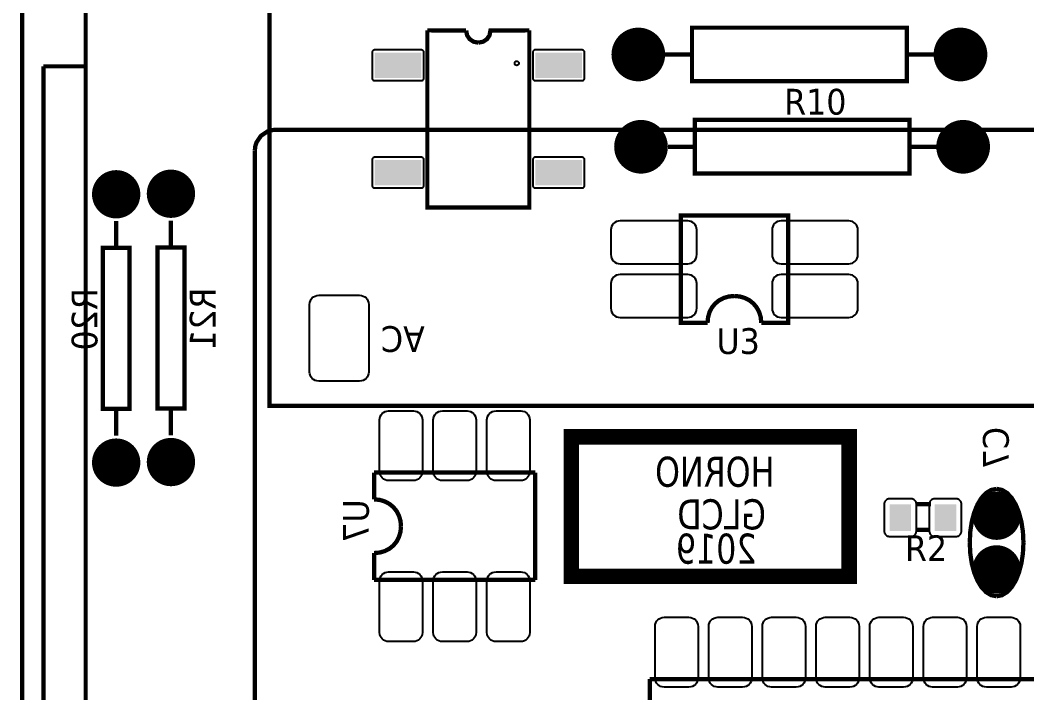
# Model space of a CAD drawing. Header units: millimetres. Extents: x 123.5 to 144.3, y 105.4 to 121.6.
# Drawn here: x 129.326 to 132.627, y 111.496 to 113.703 of the extents above; entities that cross this region are included whole.
import ezdxf

# ---------------------------------------------------------------- set-up
doc = ezdxf.new("R2010")
doc.units = ezdxf.units.MM
doc.layers.add('DESC', color=250, linetype='Continuous')
doc.styles.get("Standard").update_dxf_attribs({"font": 'tahoma.ttf'})

# ---------------------------------------------------------------- blocks, each defined once
blk = doc.blocks.new('RPAD')
blk.add_trace([(-0.5, -0.5), (-0.5, 0.5), (0.5, -0.5), (0.5, 0.5)])
blk = doc.blocks.new('EPAD')
at = {"const_width": 0.5}
blk.add_lwpolyline([(-0.25, 0, 1), (0.25, 0, 1)], format="xyb", close=True, dxfattribs=at)
blk = doc.blocks.new('HornoCardV2')
for points, const_width in [([(147.9324, 109.91), (147.9324, 112.6659)], 0.008), ([(147.9324, 109.91), (147.9324, 112.6659)], 0.008), ([(147.9324, 109.91), (147.9324, 112.6659)], 0.008), ([(150.4557, 111.5411), (148.3927, 111.5411), (148.3927, 112.612), (150.4557, 112.612), (150.4557, 111.5411)], 0.008), ([(150.4557, 111.5411), (148.3927, 111.5411), (148.3927, 112.612), (150.4557, 112.612), (150.4557, 111.5411)], 0.008), ([(150.4557, 111.5411), (148.3927, 111.5411), (148.3927, 112.612), (150.4557, 112.612), (150.4557, 111.5411)], 0.008), ([(148.0505, 112.3411), (148.0505, 110.2348)], 0.008), ([(148.0505, 112.3411), (148.0505, 110.2348)], 0.008), ([(148.0505, 112.3411), (148.0505, 110.2348)], 0.008), ([(148.7591, 112.2405), (148.6868, 112.2409)], 0.008), ([(148.6868, 112.2409), (148.6868, 111.9109), (148.8768, 111.9109), (148.8768, 112.2409)], 0.008), ([(148.7591, 112.2405), (148.6868, 112.2409)], 0.008), ([(148.6868, 112.2409), (148.6868, 111.9109), (148.8768, 111.9109), (148.8768, 112.2409)], 0.008), ([(148.7591, 112.2405), (148.6868, 112.2409)], 0.008), ([(148.6868, 112.2409), (148.6868, 111.9109), (148.8768, 111.9109), (148.8768, 112.2409)], 0.008), ([(148.7591, 112.2405), (148.7609, 112.2316), (148.7657, 112.2245), (148.7729, 112.2197), (148.7818, 112.2179)], 0.008), ([(148.7591, 112.2405), (148.7609, 112.2316), (148.7657, 112.2245), (148.7729, 112.2197), (148.7818, 112.2179)], 0.008), ([(148.7591, 112.2405), (148.7609, 112.2316), (148.7657, 112.2245), (148.7729, 112.2197), (148.7818, 112.2179)], 0.008), ([(148.8768, 112.2409), (148.8044, 112.2405), (148.8027, 112.2316), (148.7979, 112.2245), (148.7907, 112.2197), (148.7818, 112.2179)], 0.008), ([(148.8768, 112.2409), (148.8044, 112.2405), (148.8027, 112.2316), (148.7979, 112.2245), (148.7907, 112.2197), (148.7818, 112.2179)], 0.008), ([(148.8768, 112.2409), (148.8044, 112.2405), (148.8027, 112.2316), (148.7979, 112.2245), (148.7907, 112.2197), (148.7818, 112.2179)], 0.008), ([(149.5798, 112.1459), (149.1798, 112.1459), (149.1798, 112.2459), (149.5798, 112.2459), (149.5798, 112.1459)], 0.008), ([(149.5798, 112.1459), (149.1798, 112.1459), (149.1798, 112.2459), (149.5798, 112.2459), (149.5798, 112.1459)], 0.008), ([(149.5798, 112.1459), (149.1798, 112.1459), (149.1798, 112.2459), (149.5798, 112.2459), (149.5798, 112.1459)], 0.008), ([(149.1298, 112.1959), (149.1798, 112.1959)], 0.008), ([(149.1298, 112.1959), (149.1798, 112.1959)], 0.008), ([(149.1298, 112.1959), (149.1798, 112.1959)], 0.008), ([(149.5798, 112.1959), (149.6298, 112.1959)], 0.008), ([(149.5798, 112.1959), (149.6298, 112.1959)], 0.008), ([(149.5798, 112.1959), (149.6298, 112.1959)], 0.008), ([(147.9718, 112.1738), (148.0505, 112.1738)], 0.008), ([(147.9718, 110.4022), (147.9718, 112.1738)], 0.008), ([(147.9718, 112.1738), (148.0505, 112.1738)], 0.008), ([(147.9718, 110.4022), (147.9718, 112.1738)], 0.008), ([(147.9718, 112.1738), (148.0505, 112.1738)], 0.008), ([(147.9718, 110.4022), (147.9718, 112.1738)], 0.008), ([(149.5848, 111.9739), (149.1848, 111.9739), (149.1848, 112.0739), (149.5848, 112.0739), (149.5848, 111.9739)], 0.008), ([(149.5848, 111.9739), (149.1848, 111.9739), (149.1848, 112.0739), (149.5848, 112.0739), (149.5848, 111.9739)], 0.008), ([(149.5848, 111.9739), (149.1848, 111.9739), (149.1848, 112.0739), (149.5848, 112.0739), (149.5848, 111.9739)], 0.008), ([(148.3655, 112.0163), (148.3663, 112.0244), (148.3685, 112.0318), (148.3769, 112.0443), (148.3894, 112.0527), (148.3968, 112.0549), (148.4049, 112.0557), (151.1214, 112.0557)], 0.008), ([(148.3655, 112.0163), (148.3663, 112.0244), (148.3685, 112.0318), (148.3769, 112.0443), (148.3894, 112.0527), (148.3968, 112.0549), (148.4049, 112.0557), (151.1214, 112.0557)], 0.008), ([(148.3655, 112.0163), (148.3663, 112.0244), (148.3685, 112.0318), (148.3769, 112.0443), (148.3894, 112.0527), (148.3968, 112.0549), (148.4049, 112.0557), (151.1214, 112.0557)], 0.008), ([(148.3655, 110.5596), (148.3655, 112.0163)], 0.008), ([(148.3655, 110.5596), (148.3655, 112.0163)], 0.008), ([(148.3655, 110.5596), (148.3655, 112.0163)], 0.008), ([(149.1848, 112.0239), (149.1348, 112.0239)], 0.008), ([(149.1848, 112.0239), (149.1348, 112.0239)], 0.008), ([(149.1848, 112.0239), (149.1348, 112.0239)], 0.008), ([(149.6348, 112.0239), (149.5848, 112.0239)], 0.008), ([(149.6348, 112.0239), (149.5848, 112.0239)], 0.008), ([(149.6348, 112.0239), (149.5848, 112.0239)], 0.008), ([(148.1073, 111.8354), (148.1073, 111.8854)], 0.008), ([(148.1073, 111.8354), (148.1073, 111.8854)], 0.008), ([(148.1073, 111.8354), (148.1073, 111.8854)], 0.008), ([(148.2093, 111.8864), (148.2093, 111.8364)], 0.008), ([(148.2093, 111.8864), (148.2093, 111.8364)], 0.008), ([(148.2093, 111.8864), (148.2093, 111.8364)], 0.008), ([(149.3088, 111.6959), (149.3588, 111.6959), (149.3588, 111.8959), (149.1588, 111.8959), (149.1588, 111.6959), (149.2088, 111.6959)], 0.008), ([(149.3088, 111.6959), (149.3588, 111.6959), (149.3588, 111.8959), (149.1588, 111.8959), (149.1588, 111.6959), (149.2088, 111.6959)], 0.008), ([(149.3088, 111.6959), (149.3588, 111.6959), (149.3588, 111.8959), (149.1588, 111.8959), (149.1588, 111.6959), (149.2088, 111.6959)], 0.008), ([(148.1323, 111.5354), (148.0823, 111.5354), (148.0823, 111.8354), (148.1323, 111.8354), (148.1323, 111.5354)], 0.008), ([(148.1323, 111.5354), (148.0823, 111.5354), (148.0823, 111.8354), (148.1323, 111.8354), (148.1323, 111.5354)], 0.008), ([(148.1323, 111.5354), (148.0823, 111.5354), (148.0823, 111.8354), (148.1323, 111.8354), (148.1323, 111.5354)], 0.008), ([(148.2343, 111.5364), (148.1843, 111.5364), (148.1843, 111.8364), (148.2343, 111.8364), (148.2343, 111.5364)], 0.008), ([(148.2343, 111.5364), (148.1843, 111.5364), (148.1843, 111.8364), (148.2343, 111.8364), (148.2343, 111.5364)], 0.008), ([(148.2343, 111.5364), (148.1843, 111.5364), (148.1843, 111.8364), (148.2343, 111.8364), (148.2343, 111.5364)], 0.008), ([(149.2588, 111.7459), (149.2483, 111.7449), (149.2387, 111.7421), (149.2302, 111.7377), (149.2229, 111.7317), (149.2169, 111.7244), (149.2125, 111.7159), (149.2097, 111.7063), (149.2088, 111.6959)], 0.008), ([(149.2588, 111.7459), (149.2483, 111.7449), (149.2387, 111.7421), (149.2302, 111.7377), (149.2229, 111.7317), (149.2169, 111.7244), (149.2125, 111.7159), (149.2097, 111.7063), (149.2088, 111.6959)], 0.008), ([(149.2588, 111.7459), (149.2483, 111.7449), (149.2387, 111.7421), (149.2302, 111.7377), (149.2229, 111.7317), (149.2169, 111.7244), (149.2125, 111.7159), (149.2097, 111.7063), (149.2088, 111.6959)], 0.008), ([(149.2588, 111.7459), (149.2689, 111.7449), (149.2784, 111.7421), (149.2869, 111.7377), (149.2943, 111.7317), (149.3003, 111.7244), (149.3049, 111.7159), (149.3078, 111.7063), (149.3088, 111.6959)], 0.008), ([(149.2588, 111.7459), (149.2689, 111.7449), (149.2784, 111.7421), (149.2869, 111.7377), (149.2943, 111.7317), (149.3003, 111.7244), (149.3049, 111.7159), (149.3078, 111.7063), (149.3088, 111.6959)], 0.008), ([(149.2588, 111.7459), (149.2689, 111.7449), (149.2784, 111.7421), (149.2869, 111.7377), (149.2943, 111.7317), (149.3003, 111.7244), (149.3049, 111.7159), (149.3078, 111.7063), (149.3088, 111.6959)], 0.008), ([(148.1073, 111.4854), (148.1073, 111.5354)], 0.008), ([(148.1073, 111.4854), (148.1073, 111.5354)], 0.008), ([(148.1073, 111.4854), (148.1073, 111.5354)], 0.008), ([(148.2093, 111.5364), (148.2093, 111.4864)], 0.008), ([(148.2093, 111.5364), (148.2093, 111.4864)], 0.008), ([(148.2093, 111.5364), (148.2093, 111.4864)], 0.008), ([(149.4723, 111.2234), (148.9551, 111.2234), (148.9551, 111.4833), (149.4723, 111.4833), (149.4723, 111.2234)], 0.029), ([(149.4723, 111.2234), (148.9551, 111.2234), (148.9551, 111.4833), (149.4723, 111.4833), (149.4723, 111.2234)], 0.029), ([(149.4723, 111.2234), (148.9551, 111.2234), (148.9551, 111.4833), (149.4723, 111.4833), (149.4723, 111.2234)], 0.029), ([(148.5878, 111.3669), (148.5878, 111.4169)], 0.008), ([(148.5878, 111.4169), (148.8878, 111.4169)], 0.008), ([(148.5878, 111.3669), (148.5878, 111.4169)], 0.008), ([(148.5878, 111.4169), (148.8878, 111.4169)], 0.008), ([(148.5878, 111.3669), (148.5878, 111.4169)], 0.008), ([(148.5878, 111.4169), (148.8878, 111.4169)], 0.008), ([(148.8878, 111.2169), (148.8878, 111.4169)], 0.008), ([(148.8878, 111.2169), (148.8878, 111.4169)], 0.008), ([(148.8878, 111.2169), (148.8878, 111.4169)], 0.008), ([(149.7471, 111.3864), (149.7369, 111.3844), (149.7274, 111.3787), (149.7189, 111.3695), (149.7116, 111.3574), (149.7055, 111.3427), (149.7009, 111.3257), (149.6981, 111.3068), (149.6971, 111.2864)], 0.008), ([(149.7471, 111.3864), (149.7369, 111.3844), (149.7274, 111.3787), (149.7189, 111.3695), (149.7116, 111.3574), (149.7055, 111.3427), (149.7009, 111.3257), (149.6981, 111.3068), (149.6971, 111.2864)], 0.008), ([(149.7471, 111.3864), (149.7369, 111.3844), (149.7274, 111.3787), (149.7189, 111.3695), (149.7116, 111.3574), (149.7055, 111.3427), (149.7009, 111.3257), (149.6981, 111.3068), (149.6971, 111.2864)], 0.008), ([(149.7471, 111.3864), (149.7572, 111.3844), (149.7667, 111.3787), (149.7752, 111.3695), (149.7826, 111.3574), (149.7886, 111.3427), (149.7932, 111.3257), (149.7961, 111.3068), (149.7971, 111.2864)], 0.008), ([(149.7471, 111.3864), (149.7572, 111.3844), (149.7667, 111.3787), (149.7752, 111.3695), (149.7826, 111.3574), (149.7886, 111.3427), (149.7932, 111.3257), (149.7961, 111.3068), (149.7971, 111.2864)], 0.008), ([(149.7471, 111.3864), (149.7572, 111.3844), (149.7667, 111.3787), (149.7752, 111.3695), (149.7826, 111.3574), (149.7886, 111.3427), (149.7932, 111.3257), (149.7961, 111.3068), (149.7971, 111.2864)], 0.008), ([(148.6378, 111.3169), (148.6368, 111.3271), (148.634, 111.3365), (148.6296, 111.345), (148.6236, 111.3524), (148.6163, 111.3584), (148.6078, 111.363), (148.5982, 111.3659), (148.5878, 111.3669)], 0.008), ([(148.6378, 111.3169), (148.6368, 111.3271), (148.634, 111.3365), (148.6296, 111.345), (148.6236, 111.3524), (148.6163, 111.3584), (148.6078, 111.363), (148.5982, 111.3659), (148.5878, 111.3669)], 0.008), ([(148.6378, 111.3169), (148.6368, 111.3271), (148.634, 111.3365), (148.6296, 111.345), (148.6236, 111.3524), (148.6163, 111.3584), (148.6078, 111.363), (148.5982, 111.3659), (148.5878, 111.3669)], 0.008), ([(149.5968, 111.3579), (149.6248, 111.3579)], 0.008), ([(149.5968, 111.3579), (149.6248, 111.3579)], 0.008), ([(149.5968, 111.3579), (149.6248, 111.3579)], 0.008), ([(148.6378, 111.3169), (148.6368, 111.3064), (148.634, 111.2968), (148.6296, 111.2883), (148.6236, 111.281), (148.6163, 111.275), (148.6078, 111.2706), (148.5982, 111.2678), (148.5878, 111.2669)], 0.008), ([(148.6378, 111.3169), (148.6368, 111.3064), (148.634, 111.2968), (148.6296, 111.2883), (148.6236, 111.281), (148.6163, 111.275), (148.6078, 111.2706), (148.5982, 111.2678), (148.5878, 111.2669)], 0.008), ([(148.6378, 111.3169), (148.6368, 111.3064), (148.634, 111.2968), (148.6296, 111.2883), (148.6236, 111.281), (148.6163, 111.275), (148.6078, 111.2706), (148.5982, 111.2678), (148.5878, 111.2669)], 0.008), ([(149.5968, 111.3099), (149.6238, 111.3099)], 0.008), ([(149.5968, 111.3099), (149.6238, 111.3099)], 0.008), ([(149.5968, 111.3099), (149.6238, 111.3099)], 0.008), ([(149.7471, 111.1864), (149.7369, 111.1884), (149.7274, 111.1942), (149.7189, 111.2033), (149.7116, 111.2154), (149.7055, 111.2302), (149.7009, 111.2472), (149.6981, 111.266), (149.6971, 111.2864)], 0.008), ([(149.7471, 111.1864), (149.7369, 111.1884), (149.7274, 111.1942), (149.7189, 111.2033), (149.7116, 111.2154), (149.7055, 111.2302), (149.7009, 111.2472), (149.6981, 111.266), (149.6971, 111.2864)], 0.008), ([(149.7471, 111.1864), (149.7369, 111.1884), (149.7274, 111.1942), (149.7189, 111.2033), (149.7116, 111.2154), (149.7055, 111.2302), (149.7009, 111.2472), (149.6981, 111.266), (149.6971, 111.2864)], 0.008), ([(149.7471, 111.1864), (149.7572, 111.1884), (149.7667, 111.1942), (149.7752, 111.2033), (149.7826, 111.2154), (149.7886, 111.2302), (149.7932, 111.2472), (149.7961, 111.266), (149.7971, 111.2864)], 0.008), ([(149.7471, 111.1864), (149.7572, 111.1884), (149.7667, 111.1942), (149.7752, 111.2033), (149.7826, 111.2154), (149.7886, 111.2302), (149.7932, 111.2472), (149.7961, 111.266), (149.7971, 111.2864)], 0.008), ([(149.7471, 111.1864), (149.7572, 111.1884), (149.7667, 111.1942), (149.7752, 111.2033), (149.7826, 111.2154), (149.7886, 111.2302), (149.7932, 111.2472), (149.7961, 111.266), (149.7971, 111.2864)], 0.008), ([(148.5878, 111.2169), (148.5878, 111.2669)], 0.008), ([(148.5878, 111.2169), (148.5878, 111.2669)], 0.008), ([(148.5878, 111.2169), (148.5878, 111.2669)], 0.008), ([(148.5878, 111.2169), (148.8878, 111.2169)], 0.008), ([(148.5878, 111.2169), (148.8878, 111.2169)], 0.008), ([(148.5878, 111.2169), (148.8878, 111.2169)], 0.008), ([(149.101, 110.5321), (149.101, 111.0321)], 0.008), ([(151.101, 111.0321), (149.101, 111.0321)], 0.008), ([(149.101, 110.5321), (149.101, 111.0321)], 0.008), ([(151.101, 111.0321), (149.101, 111.0321)], 0.008), ([(149.101, 110.5321), (149.101, 111.0321)], 0.008), ([(151.101, 111.0321), (149.101, 111.0321)], 0.008)]:
    blk.add_lwpolyline(points, dxfattribs=dict(const_width=const_width))
for points in [[(148.5838, 112.1995), (148.5838, 112.1522), (148.5839, 112.1512), (148.5842, 112.1503), (148.5847, 112.1494), (148.5853, 112.1487), (148.586, 112.1481), (148.5869, 112.1476), (148.5878, 112.1473), (148.5888, 112.1472), (148.6755, 112.1472), (148.6765, 112.1473), (148.6774, 112.1476), (148.6783, 112.1481), (148.679, 112.1487), (148.6796, 112.1494), (148.6801, 112.1503), (148.6804, 112.1512), (148.6805, 112.1522), (148.6805, 112.1995), (148.6804, 112.2005), (148.6801, 112.2015), (148.6796, 112.2023), (148.679, 112.203), (148.6783, 112.2036), (148.6774, 112.2041), (148.6765, 112.2044), (148.6755, 112.2045), (148.5888, 112.2045), (148.5878, 112.2044), (148.5869, 112.2041), (148.586, 112.2036), (148.5853, 112.203), (148.5847, 112.2023), (148.5842, 112.2015), (148.5839, 112.2005), (148.5838, 112.1995)], [(148.9797, 112.1522), (148.9797, 112.1995), (148.9796, 112.2005), (148.9793, 112.2015), (148.9788, 112.2023), (148.9782, 112.203), (148.9775, 112.2036), (148.9766, 112.2041), (148.9757, 112.2044), (148.9747, 112.2045), (148.8881, 112.2045), (148.887, 112.2044), (148.8861, 112.2041), (148.8852, 112.2036), (148.8845, 112.203), (148.8839, 112.2023), (148.8834, 112.2015), (148.8832, 112.2005), (148.8831, 112.1995), (148.8831, 112.1522), (148.8832, 112.1512), (148.8834, 112.1503), (148.8839, 112.1494), (148.8845, 112.1487), (148.8852, 112.1481), (148.8861, 112.1476), (148.887, 112.1473), (148.8881, 112.1472), (148.9747, 112.1472), (148.9757, 112.1473), (148.9766, 112.1476), (148.9775, 112.1481), (148.9782, 112.1487), (148.9788, 112.1494), (148.9793, 112.1503), (148.9796, 112.1512), (148.9797, 112.1522)], [(148.5838, 111.9995), (148.5838, 111.9522), (148.5839, 111.9512), (148.5842, 111.9503), (148.5847, 111.9494), (148.5853, 111.9487), (148.586, 111.9481), (148.5869, 111.9476), (148.5878, 111.9473), (148.5888, 111.9472), (148.6755, 111.9472), (148.6765, 111.9473), (148.6774, 111.9476), (148.6783, 111.9481), (148.679, 111.9487), (148.6796, 111.9494), (148.6801, 111.9503), (148.6804, 111.9512), (148.6805, 111.9522), (148.6805, 111.9995), (148.6804, 112.0005), (148.6801, 112.0015), (148.6796, 112.0023), (148.679, 112.003), (148.6783, 112.0036), (148.6774, 112.0041), (148.6765, 112.0044), (148.6755, 112.0045), (148.5888, 112.0045), (148.5878, 112.0044), (148.5869, 112.0041), (148.586, 112.0036), (148.5853, 112.003), (148.5847, 112.0023), (148.5842, 112.0015), (148.5839, 112.0005), (148.5838, 111.9995)], [(148.9797, 111.9522), (148.9797, 111.9995), (148.9796, 112.0005), (148.9793, 112.0015), (148.9788, 112.0023), (148.9782, 112.003), (148.9775, 112.0036), (148.9766, 112.0041), (148.9757, 112.0044), (148.9747, 112.0045), (148.8881, 112.0045), (148.887, 112.0044), (148.8861, 112.0041), (148.8852, 112.0036), (148.8845, 112.003), (148.8839, 112.0023), (148.8834, 112.0015), (148.8832, 112.0005), (148.8831, 111.9995), (148.8831, 111.9522), (148.8832, 111.9512), (148.8834, 111.9503), (148.8839, 111.9494), (148.8845, 111.9487), (148.8852, 111.9481), (148.8861, 111.9476), (148.887, 111.9473), (148.8881, 111.9472), (148.9747, 111.9472), (148.9757, 111.9473), (148.9766, 111.9476), (148.9775, 111.9481), (148.9782, 111.9487), (148.9788, 111.9494), (148.9793, 111.9503), (148.9796, 111.9512), (148.9797, 111.9522)], [(149.1888, 111.8229), (149.1888, 111.8689), (149.1884, 111.8723), (149.1874, 111.8756), (149.1859, 111.8784), (149.1838, 111.8809), (149.1813, 111.883), (149.1785, 111.8846), (149.1752, 111.8855), (149.1718, 111.8859), (149.0458, 111.8859), (149.0423, 111.8855), (149.0391, 111.8846), (149.0362, 111.883), (149.0337, 111.8809), (149.0316, 111.8784), (149.0301, 111.8756), (149.0291, 111.8723), (149.0288, 111.8689), (149.0288, 111.8229), (149.0291, 111.8194), (149.0301, 111.8162), (149.0316, 111.8133), (149.0337, 111.8108), (149.0362, 111.8087), (149.0391, 111.8072), (149.0423, 111.8062), (149.0458, 111.8059), (149.1718, 111.8059), (149.1752, 111.8062), (149.1785, 111.8072), (149.1813, 111.8087), (149.1838, 111.8108), (149.1859, 111.8133), (149.1874, 111.8162), (149.1884, 111.8194), (149.1888, 111.8229)], [(149.4888, 111.8229), (149.4888, 111.8689), (149.4884, 111.8723), (149.4874, 111.8756), (149.4859, 111.8784), (149.4838, 111.8809), (149.4813, 111.883), (149.4785, 111.8846), (149.4752, 111.8855), (149.4718, 111.8859), (149.3458, 111.8859), (149.3423, 111.8855), (149.3391, 111.8846), (149.3362, 111.883), (149.3337, 111.8809), (149.3316, 111.8784), (149.3301, 111.8756), (149.3291, 111.8723), (149.3288, 111.8689), (149.3288, 111.8229), (149.3291, 111.8194), (149.3301, 111.8162), (149.3316, 111.8133), (149.3337, 111.8108), (149.3362, 111.8087), (149.3391, 111.8072), (149.3423, 111.8062), (149.3458, 111.8059), (149.4718, 111.8059), (149.4752, 111.8062), (149.4785, 111.8072), (149.4813, 111.8087), (149.4838, 111.8108), (149.4859, 111.8133), (149.4874, 111.8162), (149.4884, 111.8194), (149.4888, 111.8229)], [(149.1888, 111.7229), (149.1888, 111.7689), (149.1884, 111.7723), (149.1874, 111.7756), (149.1859, 111.7784), (149.1838, 111.7809), (149.1813, 111.783), (149.1785, 111.7846), (149.1752, 111.7855), (149.1718, 111.7859), (149.0458, 111.7859), (149.0423, 111.7855), (149.0391, 111.7846), (149.0362, 111.783), (149.0337, 111.7809), (149.0316, 111.7784), (149.0301, 111.7756), (149.0291, 111.7723), (149.0288, 111.7689), (149.0288, 111.7229), (149.0291, 111.7194), (149.0301, 111.7162), (149.0316, 111.7133), (149.0337, 111.7108), (149.0362, 111.7087), (149.0391, 111.7072), (149.0423, 111.7062), (149.0458, 111.7059), (149.1718, 111.7059), (149.1752, 111.7062), (149.1785, 111.7072), (149.1813, 111.7087), (149.1838, 111.7108), (149.1859, 111.7133), (149.1874, 111.7162), (149.1884, 111.7194), (149.1888, 111.7229)], [(149.4888, 111.7229), (149.4888, 111.7689), (149.4884, 111.7723), (149.4874, 111.7756), (149.4859, 111.7784), (149.4838, 111.7809), (149.4813, 111.783), (149.4785, 111.7846), (149.4752, 111.7855), (149.4718, 111.7859), (149.3458, 111.7859), (149.3423, 111.7855), (149.3391, 111.7846), (149.3362, 111.783), (149.3337, 111.7809), (149.3316, 111.7784), (149.3301, 111.7756), (149.3291, 111.7723), (149.3288, 111.7689), (149.3288, 111.7229), (149.3291, 111.7194), (149.3301, 111.7162), (149.3316, 111.7133), (149.3337, 111.7108), (149.3362, 111.7087), (149.3391, 111.7072), (149.3423, 111.7062), (149.3458, 111.7059), (149.4718, 111.7059), (149.4752, 111.7062), (149.4785, 111.7072), (149.4813, 111.7087), (149.4838, 111.7108), (149.4859, 111.7133), (149.4874, 111.7162), (149.4884, 111.7194), (149.4888, 111.7229)], [(148.5606, 111.5871), (148.4846, 111.5871), (148.4812, 111.5875), (148.478, 111.5884), (148.4751, 111.59), (148.4726, 111.592), (148.4705, 111.5945), (148.469, 111.5974), (148.468, 111.6007), (148.4676, 111.6041), (148.4676, 111.7301), (148.468, 111.7336), (148.469, 111.7368), (148.4705, 111.7397), (148.4726, 111.7422), (148.4751, 111.7443), (148.478, 111.7458), (148.4812, 111.7468), (148.4846, 111.7471), (148.5606, 111.7471), (148.5641, 111.7468), (148.5673, 111.7458), (148.5702, 111.7443), (148.5727, 111.7422), (148.5748, 111.7397), (148.5763, 111.7368), (148.5773, 111.7336), (148.5776, 111.7301), (148.5776, 111.6041), (148.5773, 111.6007), (148.5763, 111.5974), (148.5748, 111.5945), (148.5727, 111.592), (148.5702, 111.59), (148.5673, 111.5884), (148.5641, 111.5875), (148.5606, 111.5871)], [(148.6148, 111.5319), (148.6608, 111.5319), (148.6642, 111.5315), (148.6675, 111.5306), (148.6703, 111.529), (148.6728, 111.5269), (148.6749, 111.5244), (148.6764, 111.5216), (148.6774, 111.5183), (148.6778, 111.5149), (148.6778, 111.4189), (148.6774, 111.4154), (148.6764, 111.4122), (148.6749, 111.4093), (148.6728, 111.4068), (148.6703, 111.4047), (148.6675, 111.4032), (148.6642, 111.4022), (148.6608, 111.4019), (148.6148, 111.4019), (148.6113, 111.4022), (148.6081, 111.4032), (148.6052, 111.4047), (148.6027, 111.4068), (148.6006, 111.4093), (148.5991, 111.4122), (148.5981, 111.4154), (148.5978, 111.4189), (148.5978, 111.5149), (148.5981, 111.5183), (148.5991, 111.5216), (148.6006, 111.5244), (148.6027, 111.5269), (148.6052, 111.529), (148.6081, 111.5306), (148.6113, 111.5315), (148.6148, 111.5319)], [(148.7148, 111.5319), (148.7608, 111.5319), (148.7642, 111.5315), (148.7675, 111.5306), (148.7703, 111.529), (148.7728, 111.5269), (148.7749, 111.5244), (148.7764, 111.5216), (148.7774, 111.5183), (148.7778, 111.5149), (148.7778, 111.4189), (148.7774, 111.4154), (148.7764, 111.4122), (148.7749, 111.4093), (148.7728, 111.4068), (148.7703, 111.4047), (148.7675, 111.4032), (148.7642, 111.4022), (148.7608, 111.4019), (148.7148, 111.4019), (148.7113, 111.4022), (148.7081, 111.4032), (148.7052, 111.4047), (148.7027, 111.4068), (148.7006, 111.4093), (148.6991, 111.4122), (148.6981, 111.4154), (148.6978, 111.4189), (148.6978, 111.5149), (148.6981, 111.5183), (148.6991, 111.5216), (148.7006, 111.5244), (148.7027, 111.5269), (148.7052, 111.529), (148.7081, 111.5306), (148.7113, 111.5315), (148.7148, 111.5319)], [(148.8148, 111.5319), (148.8608, 111.5319), (148.8642, 111.5315), (148.8675, 111.5306), (148.8703, 111.529), (148.8728, 111.5269), (148.8749, 111.5244), (148.8764, 111.5216), (148.8774, 111.5183), (148.8778, 111.5149), (148.8778, 111.4189), (148.8774, 111.4154), (148.8764, 111.4122), (148.8749, 111.4093), (148.8728, 111.4068), (148.8703, 111.4047), (148.8675, 111.4032), (148.8642, 111.4022), (148.8608, 111.4019), (148.8148, 111.4019), (148.8113, 111.4022), (148.8081, 111.4032), (148.8052, 111.4047), (148.8027, 111.4068), (148.8006, 111.4093), (148.7991, 111.4122), (148.7981, 111.4154), (148.7978, 111.4189), (148.7978, 111.5149), (148.7981, 111.5183), (148.7991, 111.5216), (148.8006, 111.5244), (148.8027, 111.5269), (148.8052, 111.529), (148.8081, 111.5306), (148.8113, 111.5315), (148.8148, 111.5319)], [(149.5478, 111.2979), (149.5878, 111.2979), (149.5888, 111.2979), (149.5898, 111.2981), (149.5908, 111.2983), (149.5917, 111.2986), (149.5926, 111.299), (149.5934, 111.2995), (149.5942, 111.3001), (149.5949, 111.3008), (149.5955, 111.3015), (149.5961, 111.3022), (149.5966, 111.3031), (149.597, 111.3039), (149.5973, 111.3049), (149.5976, 111.3058), (149.5977, 111.3068), (149.5978, 111.3079), (149.5978, 111.3579), (149.5977, 111.3589), (149.5976, 111.3599), (149.5973, 111.3609), (149.597, 111.3618), (149.5966, 111.3627), (149.5961, 111.3635), (149.5955, 111.3643), (149.5949, 111.365), (149.5942, 111.3656), (149.5934, 111.3662), (149.5926, 111.3667), (149.5917, 111.3671), (149.5908, 111.3674), (149.5898, 111.3677), (149.5888, 111.3678), (149.5878, 111.3679), (149.5478, 111.3679), (149.5467, 111.3678), (149.5457, 111.3677), (149.5447, 111.3674), (149.5438, 111.3671), (149.5429, 111.3667), (149.5421, 111.3662), (149.5414, 111.3656), (149.5407, 111.365), (149.54, 111.3643), (149.5394, 111.3635), (149.5389, 111.3627), (149.5385, 111.3618), (149.5382, 111.3609), (149.538, 111.3599), (149.5378, 111.3589), (149.5378, 111.3579), (149.5378, 111.3079), (149.5378, 111.3068), (149.538, 111.3058), (149.5382, 111.3049), (149.5385, 111.3039), (149.5389, 111.3031), (149.5394, 111.3022), (149.54, 111.3015), (149.5407, 111.3008), (149.5414, 111.3001), (149.5421, 111.2995), (149.5429, 111.299), (149.5438, 111.2986), (149.5447, 111.2983), (149.5457, 111.2981), (149.5467, 111.2979), (149.5478, 111.2979)], [(149.6318, 111.2979), (149.6718, 111.2979), (149.6728, 111.2979), (149.6738, 111.2981), (149.6748, 111.2983), (149.6757, 111.2986), (149.6766, 111.299), (149.6774, 111.2995), (149.6782, 111.3001), (149.6789, 111.3008), (149.6795, 111.3015), (149.6801, 111.3022), (149.6806, 111.3031), (149.681, 111.3039), (149.6813, 111.3049), (149.6816, 111.3058), (149.6817, 111.3068), (149.6818, 111.3079), (149.6818, 111.3579), (149.6817, 111.3589), (149.6816, 111.3599), (149.6813, 111.3609), (149.681, 111.3618), (149.6806, 111.3627), (149.6801, 111.3635), (149.6795, 111.3643), (149.6789, 111.365), (149.6782, 111.3656), (149.6774, 111.3662), (149.6766, 111.3667), (149.6757, 111.3671), (149.6748, 111.3674), (149.6738, 111.3677), (149.6728, 111.3678), (149.6718, 111.3679), (149.6318, 111.3679), (149.6307, 111.3678), (149.6297, 111.3677), (149.6287, 111.3674), (149.6278, 111.3671), (149.6269, 111.3667), (149.6261, 111.3662), (149.6254, 111.3656), (149.6247, 111.365), (149.624, 111.3643), (149.6234, 111.3635), (149.6229, 111.3627), (149.6225, 111.3618), (149.6222, 111.3609), (149.622, 111.3599), (149.6218, 111.3589), (149.6218, 111.3579), (149.6218, 111.3079), (149.6218, 111.3068), (149.622, 111.3058), (149.6222, 111.3049), (149.6225, 111.3039), (149.6229, 111.3031), (149.6234, 111.3022), (149.624, 111.3015), (149.6247, 111.3008), (149.6254, 111.3001), (149.6261, 111.2995), (149.6269, 111.299), (149.6278, 111.2986), (149.6287, 111.2983), (149.6297, 111.2981), (149.6307, 111.2979), (149.6318, 111.2979)], [(148.6148, 111.2319), (148.6608, 111.2319), (148.6642, 111.2315), (148.6675, 111.2306), (148.6703, 111.229), (148.6728, 111.2269), (148.6749, 111.2244), (148.6764, 111.2216), (148.6774, 111.2183), (148.6778, 111.2149), (148.6778, 111.1189), (148.6774, 111.1154), (148.6764, 111.1122), (148.6749, 111.1093), (148.6728, 111.1068), (148.6703, 111.1047), (148.6675, 111.1032), (148.6642, 111.1022), (148.6608, 111.1019), (148.6148, 111.1019), (148.6113, 111.1022), (148.6081, 111.1032), (148.6052, 111.1047), (148.6027, 111.1068), (148.6006, 111.1093), (148.5991, 111.1122), (148.5981, 111.1154), (148.5978, 111.1189), (148.5978, 111.2149), (148.5981, 111.2183), (148.5991, 111.2216), (148.6006, 111.2244), (148.6027, 111.2269), (148.6052, 111.229), (148.6081, 111.2306), (148.6113, 111.2315), (148.6148, 111.2319)], [(148.7148, 111.2319), (148.7608, 111.2319), (148.7642, 111.2315), (148.7675, 111.2306), (148.7703, 111.229), (148.7728, 111.2269), (148.7749, 111.2244), (148.7764, 111.2216), (148.7774, 111.2183), (148.7778, 111.2149), (148.7778, 111.1189), (148.7774, 111.1154), (148.7764, 111.1122), (148.7749, 111.1093), (148.7728, 111.1068), (148.7703, 111.1047), (148.7675, 111.1032), (148.7642, 111.1022), (148.7608, 111.1019), (148.7148, 111.1019), (148.7113, 111.1022), (148.7081, 111.1032), (148.7052, 111.1047), (148.7027, 111.1068), (148.7006, 111.1093), (148.6991, 111.1122), (148.6981, 111.1154), (148.6978, 111.1189), (148.6978, 111.2149), (148.6981, 111.2183), (148.6991, 111.2216), (148.7006, 111.2244), (148.7027, 111.2269), (148.7052, 111.229), (148.7081, 111.2306), (148.7113, 111.2315), (148.7148, 111.2319)], [(148.8148, 111.2319), (148.8608, 111.2319), (148.8642, 111.2315), (148.8675, 111.2306), (148.8703, 111.229), (148.8728, 111.2269), (148.8749, 111.2244), (148.8764, 111.2216), (148.8774, 111.2183), (148.8778, 111.2149), (148.8778, 111.1189), (148.8774, 111.1154), (148.8764, 111.1122), (148.8749, 111.1093), (148.8728, 111.1068), (148.8703, 111.1047), (148.8675, 111.1032), (148.8642, 111.1022), (148.8608, 111.1019), (148.8148, 111.1019), (148.8113, 111.1022), (148.8081, 111.1032), (148.8052, 111.1047), (148.8027, 111.1068), (148.8006, 111.1093), (148.7991, 111.1122), (148.7981, 111.1154), (148.7978, 111.1189), (148.7978, 111.2149), (148.7981, 111.2183), (148.7991, 111.2216), (148.8006, 111.2244), (148.8027, 111.2269), (148.8052, 111.229), (148.8081, 111.2306), (148.8113, 111.2315), (148.8148, 111.2319)], [(149.174, 111.0171), (149.128, 111.0171), (149.1245, 111.0174), (149.1213, 111.0184), (149.1184, 111.0199), (149.1159, 111.022), (149.1138, 111.0245), (149.1123, 111.0274), (149.1113, 111.0306), (149.111, 111.0341), (149.111, 111.1301), (149.1113, 111.1336), (149.1123, 111.1368), (149.1138, 111.1397), (149.1159, 111.1422), (149.1184, 111.1442), (149.1213, 111.1458), (149.1245, 111.1468), (149.128, 111.1471), (149.174, 111.1471), (149.1775, 111.1468), (149.1807, 111.1458), (149.1836, 111.1442), (149.1861, 111.1422), (149.1881, 111.1397), (149.1897, 111.1368), (149.1907, 111.1336), (149.191, 111.1301), (149.191, 111.0341), (149.1907, 111.0306), (149.1897, 111.0274), (149.1881, 111.0245), (149.1861, 111.022), (149.1836, 111.0199), (149.1807, 111.0184), (149.1775, 111.0174), (149.174, 111.0171)], [(149.274, 111.0171), (149.228, 111.0171), (149.2245, 111.0174), (149.2213, 111.0184), (149.2184, 111.0199), (149.2159, 111.022), (149.2138, 111.0245), (149.2123, 111.0274), (149.2113, 111.0306), (149.211, 111.0341), (149.211, 111.1301), (149.2113, 111.1336), (149.2123, 111.1368), (149.2138, 111.1397), (149.2159, 111.1422), (149.2184, 111.1442), (149.2213, 111.1458), (149.2245, 111.1468), (149.228, 111.1471), (149.274, 111.1471), (149.2775, 111.1468), (149.2807, 111.1458), (149.2836, 111.1442), (149.2861, 111.1422), (149.2881, 111.1397), (149.2897, 111.1368), (149.2907, 111.1336), (149.291, 111.1301), (149.291, 111.0341), (149.2907, 111.0306), (149.2897, 111.0274), (149.2881, 111.0245), (149.2861, 111.022), (149.2836, 111.0199), (149.2807, 111.0184), (149.2775, 111.0174), (149.274, 111.0171)], [(149.374, 111.0171), (149.328, 111.0171), (149.3245, 111.0174), (149.3213, 111.0184), (149.3184, 111.0199), (149.3159, 111.022), (149.3138, 111.0245), (149.3123, 111.0274), (149.3113, 111.0306), (149.311, 111.0341), (149.311, 111.1301), (149.3113, 111.1336), (149.3123, 111.1368), (149.3138, 111.1397), (149.3159, 111.1422), (149.3184, 111.1442), (149.3213, 111.1458), (149.3245, 111.1468), (149.328, 111.1471), (149.374, 111.1471), (149.3775, 111.1468), (149.3807, 111.1458), (149.3836, 111.1442), (149.3861, 111.1422), (149.3881, 111.1397), (149.3897, 111.1368), (149.3907, 111.1336), (149.391, 111.1301), (149.391, 111.0341), (149.3907, 111.0306), (149.3897, 111.0274), (149.3881, 111.0245), (149.3861, 111.022), (149.3836, 111.0199), (149.3807, 111.0184), (149.3775, 111.0174), (149.374, 111.0171)], [(149.474, 111.0171), (149.428, 111.0171), (149.4245, 111.0174), (149.4213, 111.0184), (149.4184, 111.0199), (149.4159, 111.022), (149.4138, 111.0245), (149.4123, 111.0274), (149.4113, 111.0306), (149.411, 111.0341), (149.411, 111.1301), (149.4113, 111.1336), (149.4123, 111.1368), (149.4138, 111.1397), (149.4159, 111.1422), (149.4184, 111.1442), (149.4213, 111.1458), (149.4245, 111.1468), (149.428, 111.1471), (149.474, 111.1471), (149.4775, 111.1468), (149.4807, 111.1458), (149.4836, 111.1442), (149.4861, 111.1422), (149.4881, 111.1397), (149.4897, 111.1368), (149.4907, 111.1336), (149.491, 111.1301), (149.491, 111.0341), (149.4907, 111.0306), (149.4897, 111.0274), (149.4881, 111.0245), (149.4861, 111.022), (149.4836, 111.0199), (149.4807, 111.0184), (149.4775, 111.0174), (149.474, 111.0171)], [(149.574, 111.0171), (149.528, 111.0171), (149.5245, 111.0174), (149.5213, 111.0184), (149.5184, 111.0199), (149.5159, 111.022), (149.5138, 111.0245), (149.5123, 111.0274), (149.5113, 111.0306), (149.511, 111.0341), (149.511, 111.1301), (149.5113, 111.1336), (149.5123, 111.1368), (149.5138, 111.1397), (149.5159, 111.1422), (149.5184, 111.1442), (149.5213, 111.1458), (149.5245, 111.1468), (149.528, 111.1471), (149.574, 111.1471), (149.5775, 111.1468), (149.5807, 111.1458), (149.5836, 111.1442), (149.5861, 111.1422), (149.5881, 111.1397), (149.5897, 111.1368), (149.5907, 111.1336), (149.591, 111.1301), (149.591, 111.0341), (149.5907, 111.0306), (149.5897, 111.0274), (149.5881, 111.0245), (149.5861, 111.022), (149.5836, 111.0199), (149.5807, 111.0184), (149.5775, 111.0174), (149.574, 111.0171)], [(149.674, 111.0171), (149.628, 111.0171), (149.6245, 111.0174), (149.6213, 111.0184), (149.6184, 111.0199), (149.6159, 111.022), (149.6138, 111.0245), (149.6123, 111.0274), (149.6113, 111.0306), (149.611, 111.0341), (149.611, 111.1301), (149.6113, 111.1336), (149.6123, 111.1368), (149.6138, 111.1397), (149.6159, 111.1422), (149.6184, 111.1442), (149.6213, 111.1458), (149.6245, 111.1468), (149.628, 111.1471), (149.674, 111.1471), (149.6775, 111.1468), (149.6807, 111.1458), (149.6836, 111.1442), (149.6861, 111.1422), (149.6881, 111.1397), (149.6897, 111.1368), (149.6907, 111.1336), (149.691, 111.1301), (149.691, 111.0341), (149.6907, 111.0306), (149.6897, 111.0274), (149.6881, 111.0245), (149.6861, 111.022), (149.6836, 111.0199), (149.6807, 111.0184), (149.6775, 111.0174), (149.674, 111.0171)], [(149.774, 111.0171), (149.728, 111.0171), (149.7245, 111.0174), (149.7213, 111.0184), (149.7184, 111.0199), (149.7159, 111.022), (149.7138, 111.0245), (149.7123, 111.0274), (149.7113, 111.0306), (149.711, 111.0341), (149.711, 111.1301), (149.7113, 111.1336), (149.7123, 111.1368), (149.7138, 111.1397), (149.7159, 111.1422), (149.7184, 111.1442), (149.7213, 111.1458), (149.7245, 111.1468), (149.728, 111.1471), (149.774, 111.1471), (149.7775, 111.1468), (149.7807, 111.1458), (149.7836, 111.1442), (149.7861, 111.1422), (149.7881, 111.1397), (149.7897, 111.1368), (149.7907, 111.1336), (149.791, 111.1301), (149.791, 111.0341), (149.7907, 111.0306), (149.7897, 111.0274), (149.7881, 111.0245), (149.7861, 111.022), (149.7836, 111.0199), (149.7807, 111.0184), (149.7775, 111.0174), (149.774, 111.0171)]]:
    blk.add_lwpolyline(points, close=True)
blk.add_circle((148.8535, 112.1796), 0.00394)
blk.add_circle((148.8535, 112.1796), 0.00394)
blk.add_circle((148.8535, 112.1796), 0.00394)
for p, xscale, yscale in [((149.0798, 112.1959), -0.1, 0.1), ((149.6798, 112.1959), -0.1, 0.1), ((149.0848, 112.0239), -0.1, 0.1), ((149.6848, 112.0239), -0.1, 0.1), ((148.1073, 111.9354), -0.09, 0.09), ((148.2093, 111.9364), -0.09, 0.09), ((148.1073, 111.4354), -0.09, 0.09), ((148.2093, 111.4364), -0.09, 0.09), ((149.7471, 111.3364), -0.09, 0.09), ((149.7471, 111.2364), -0.09, 0.09)]:
    blk.add_blockref('EPAD', p, dxfattribs=dict(xscale=xscale, yscale=yscale))
for p, xscale, yscale, rotation in [((148.6322, 112.1759), -0.047244, 0.086614, 90), ((148.9314, 112.1759), -0.047244, 0.086614, 270), ((148.6322, 111.9759), -0.047244, 0.086614, 90), ((148.9314, 111.9759), -0.047244, 0.086614, 270), ((149.5678, 111.3329), -0.04, 0.05, 180), ((149.6518, 111.3329), -0.04, 0.05, 180)]:
    blk.add_blockref('RPAD', p, dxfattribs=dict(xscale=xscale, yscale=yscale, rotation=rotation))
at = {"width": 1.041667}
for s, p in [('R10', (149.3514, 112.0839)), ('R10', (149.3514, 112.0839)), ('R10', (149.3514, 112.0839)), ('U3', (149.2254, 111.6379)), ('U3', (149.2254, 111.6379)), ('U3', (149.2254, 111.6379)), ('R2', (149.5764, 111.2519)), ('R2', (149.5764, 111.2519)), ('R2', (149.5764, 111.2519))]:
    blk.add_text(s, height=0.048, dxfattribs=at).set_placement(p)
at = {"text_generation_flag": 2, "width": 1.041667}
for s, p in [('R20', (148.0723, 111.7604)), ('R20', (148.0723, 111.7604)), ('R20', (148.0723, 111.7604)), ('R21', (148.2923, 111.7614)), ('R21', (148.2923, 111.7614)), ('R21', (148.2923, 111.7614)), ('C7', (149.7697, 111.5018)), ('C7', (149.7697, 111.5018)), ('C7', (149.7697, 111.5018)), ('U7', (148.5778, 111.3669)), ('U7', (148.5778, 111.3669)), ('U7', (148.5778, 111.3669))]:
    blk.add_text(s, height=0.048, rotation=90, dxfattribs=at).set_placement(p)
at = {"width": 1.041667}
blk.add_text('AC', height=0.048, rotation=180, dxfattribs=at).set_placement((148.6821, 111.6896))
blk.add_text('AC', height=0.048, rotation=180, dxfattribs=at).set_placement((148.6821, 111.6896))
blk.add_text('AC', height=0.048, rotation=180, dxfattribs=at).set_placement((148.6821, 111.6896))
at = {"text_generation_flag": 2, "width": 0.892857}
for s, p in [('HORNO', (149.3333, 111.3904)), ('HORNO', (149.3333, 111.3904)), ('HORNO', (149.3333, 111.3904)), ('GLCD', (149.3175, 111.311)), ('GLCD', (149.3175, 111.311)), ('GLCD', (149.3175, 111.311)), ('2019', (149.2999, 111.2471)), ('2019', (149.2999, 111.2471)), ('2019', (149.2999, 111.2471))]:
    blk.add_text(s, height=0.056, dxfattribs=at).set_placement(p)

msp = doc.modelspace()

# ---------------------------------------------------------------- block references
at = {"layer": 'DESC', "xscale": 1.760616, "yscale": 1.760616, "zscale": 1.760616}
msp.add_blockref('HornoCardV2', (-131.119, -83.9435), dxfattribs=at)

doc.saveas('drawing.dxf')
